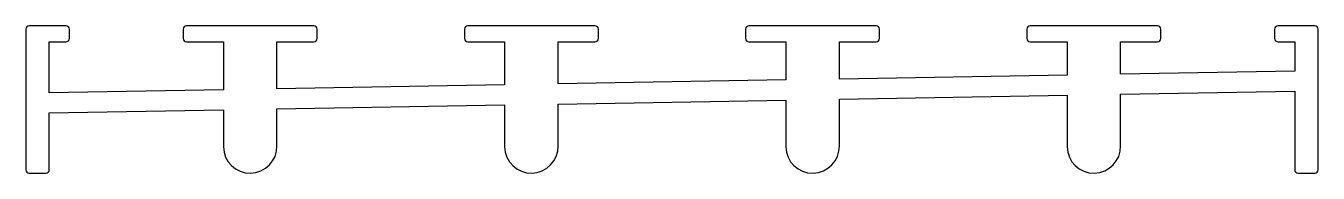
# Model space of a CAD drawing. Extents: x 1.3 to 97.8, y 1.4 to 12.4.
import ezdxf

# ---------------------------------------------------------------- set-up
doc = ezdxf.new("R2010")
doc.units = 0
doc.layers.get('0').update_dxf_attribs({"linetype": 'CONTINUOUS'})

msp = doc.modelspace()

# ---------------------------------------------------------------- linework, layer by layer
for p, q in [((1.3, 12.153), (1.3, 1.653)), ((4.3, 12.403), (1.55, 12.403)), ((4.55, 11.453), (4.55, 12.153)), ((13.05, 12.153), (13.05, 11.453)), ((22.8, 12.403), (13.3, 12.403)), ((23.05, 11.453), (23.05, 12.153)), ((34.05, 12.153), (34.05, 11.453)), ((43.8, 12.403), (34.3, 12.403)), ((44.05, 11.453), (44.05, 12.153)), ((55.05, 12.153), (55.05, 11.453)), ((64.8, 12.403), (55.3, 12.403)), ((65.05, 11.453), (65.05, 12.153)), ((76.05, 12.153), (76.05, 11.453)), ((85.8, 12.403), (76.3, 12.403)), ((86.05, 11.453), (86.05, 12.153)), ((94.55, 12.153), (94.55, 11.453)), ((97.55, 12.403), (94.8, 12.403)), ((97.8, 1.653), (97.8, 12.153)), ((3.05, 7.403), (3.05, 11.203)), ((3.05, 11.203), (4.3, 11.203)), ((13.3, 11.203), (16.05, 11.203)), ((16.05, 11.203), (16.05, 7.63)), ((20.05, 7.7), (20.05, 11.203)), ((20.05, 11.203), (22.8, 11.203)), ((34.3, 11.203), (37.05, 11.203)), ((37.05, 11.203), (37.05, 7.997)), ((41.05, 8.066), (41.05, 11.203)), ((41.05, 11.203), (43.8, 11.203)), ((55.3, 11.203), (58.05, 11.203)), ((58.05, 11.203), (58.05, 8.363)), ((62.05, 8.433), (62.05, 11.203)), ((62.05, 11.203), (64.8, 11.203)), ((76.3, 11.203), (79.05, 11.203)), ((79.05, 11.203), (79.05, 8.73)), ((83.05, 8.799), (83.05, 11.203)), ((83.05, 11.203), (85.8, 11.203)), ((94.8, 11.203), (96.05, 11.203)), ((96.05, 11.203), (96.05, 9.026)), ((79.05, 8.73), (62.05, 8.433)), ((96.05, 9.026), (83.05, 8.799)), ((37.05, 7.997), (20.05, 7.7)), ((58.05, 8.363), (41.05, 8.066)), ((16.05, 7.63), (3.05, 7.403)), ((41.05, 6.566), (58.05, 6.863)), ((58.05, 6.863), (58.05, 3.369)), ((62.05, 6.933), (79.05, 7.23)), ((62.05, 3.437), (62.05, 6.933)), ((79.05, 7.23), (79.05, 3.369)), ((83.05, 7.299), (96.05, 7.526)), ((83.05, 3.437), (83.05, 7.299)), ((96.05, 7.526), (96.05, 1.653)), ((3.05, 5.903), (16.05, 6.13)), ((3.05, 1.653), (3.05, 5.903)), ((16.05, 6.13), (16.05, 3.369)), ((20.05, 6.2), (37.05, 6.497)), ((20.05, 3.437), (20.05, 6.2)), ((37.05, 6.497), (37.05, 3.369)), ((41.05, 3.437), (41.05, 6.566)), ((1.55, 1.403), (2.8, 1.403)), ((96.3, 1.403), (97.55, 1.403))]:
    msp.add_line(p, q)
for centre, radius, start, end in [((1.55, 12.153), 0.25, 90, 180), ((4.3, 12.153), 0.25, 0, 90), ((13.3, 12.153), 0.25, 90, 180), ((22.8, 12.153), 0.25, 0, 90), ((34.3, 12.153), 0.25, 90, 180), ((43.8, 12.153), 0.25, 0, 90), ((55.3, 12.153), 0.25, 90, 180), ((64.8, 12.153), 0.25, 0, 90), ((76.3, 12.153), 0.25, 90, 180), ((85.8, 12.153), 0.25, 0, 90), ((94.8, 12.153), 0.25, 90, 180), ((97.55, 12.153), 0.25, 0, 90), ((4.3, 11.453), 0.25, 270, 0), ((13.3, 11.453), 0.25, 180, 270), ((22.8, 11.453), 0.25, 270, 0), ((34.3, 11.453), 0.25, 180, 270), ((43.8, 11.453), 0.25, 270, 0), ((55.3, 11.453), 0.25, 180, 270), ((64.8, 11.453), 0.25, 270, 0), ((76.3, 11.453), 0.25, 180, 270), ((85.8, 11.453), 0.25, 270, 0), ((94.8, 11.453), 0.25, 180, 270), ((18.05, 3.403), 2, 180.966, 0.966), ((39.05, 3.403), 2, 180.966, 0.966), ((60.05, 3.403), 2, 180.966, 0.966), ((81.05, 3.403), 2, 180.966, 0.966), ((1.55, 1.653), 0.25, 180, 270), ((2.8, 1.653), 0.25, 270, 0), ((96.3, 1.653), 0.25, 180, 270), ((97.55, 1.653), 0.25, 270, 360)]:
    msp.add_arc(centre, radius, start, end)

doc.saveas('drawing.dxf')
